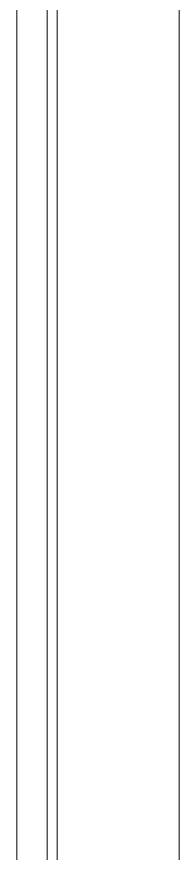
# Model space of a CAD drawing. Header units: millimetres. Extents: x -227 to 153, y -202 to 178.
# Drawn here: x 112.34 to 121.53, y 45.21 to 92.55 of the extents above; entities that cross this region are included whole.
import ezdxf

# ---------------------------------------------------------------- set-up
doc = ezdxf.new("R2010")
doc.units = ezdxf.units.MM
doc.layers.add('1', color=7, linetype='CONTINUOUS', true_color=0xffffff)

# ---------------------------------------------------------------- blocks, each defined once
blk = doc.blocks.new('8261K290_MODEL')
at = {"layer": '1', "color": 252, "linetype": 'CONTINUOUS', "lineweight": 5}
for p, q in [((151.9428, 145.034), (151.9428, -145.034)), ((158.8516, -145.034, 6.9088), (158.8516, 145.034, 6.9088)), ((158.8516, -145.034, 110.49), (158.8516, 145.034, 110.49)), ((149.6568, -119.335275, 8.89), (149.6568, 119.335275, 8.89)), ((151.384, -119.335275, 110.49), (151.384, 119.335275, 110.49)), ((151.384, 119.335275, 10.6172), (151.384, -119.335275, 10.6172))]:
    blk.add_line(p, q, dxfattribs=at)

msp = doc.modelspace()

# ---------------------------------------------------------------- block references
at = {"layer": '1', "color": 163, "linetype": 'CONTINUOUS', "lineweight": -3}
msp.add_blockref('8261K290_MODEL', (-37.320323, -12.061969, -124.575027), dxfattribs=at)

doc.saveas('drawing.dxf')
